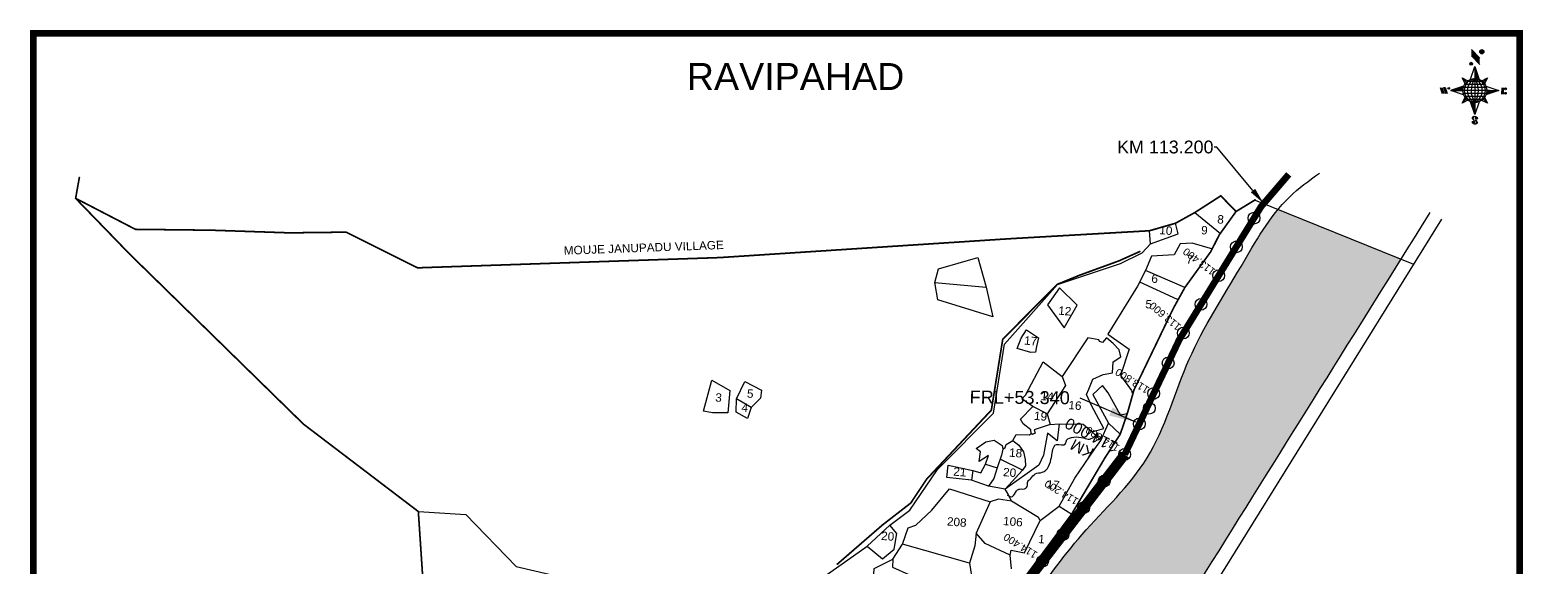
# Model space of a CAD drawing. Header units: millimetres. Extents: x 362123 to 366557, y 1844950 to 1849439.
# Drawn here: x 362123 to 366557, y 1847846 to 1849439 of the extents above; entities that cross this region are included whole.
import ezdxf
from ezdxf import colors
from ezdxf.entities.mleader import LeaderData, LeaderLine
from ezdxf.math import Vec2, Vec3

# ---------------------------------------------------------------- set-up
doc = ezdxf.new("R2010")
doc.units = ezdxf.units.MM
doc.header["$PDMODE"] = 32
doc.header["$PDSIZE"] = 35
for name, color, linetype in [('BND', 6, 'Continuous'), ('bord', 1, 'Continuous'), ('FRL', 3, 'Continuous'), ('Plot NUmbers', 7, 'Continuous'), ('Plots', 7, 'Continuous'), ('points', 161, 'Continuous'), ('ROADS', 50, 'Continuous'), ('Stream', 4, 'Continuous'), ('TEXT', 7, 'Continuous')]:
    doc.layers.add(name, color=color, linetype=linetype)
doc.styles.add('FONT1', font='Arial')
doc.styles.get("Standard").update_dxf_attribs({"font": 'arial.ttf'})
doc.dimstyles.get("Standard").update_dxf_attribs({"dimtxt": 0.18, "dimasz": 0.18, "dimexe": 0.18, "dimexo": 0.0625, "dimgap": 0.09, "dimtad": 0, "dimtih": 1, "dimtoh": 1, "dimdec": 4, "dimzin": 0, "dimdsep": 46, "dimtxsty": 'Standard', "dimcen": 0.09, "dimadec": 0, "dimazin": 0, "dimtfac": 1, "dimtdec": 4, "dimtofl": 0, "dimtmove": 0, "dimatfit": 3, "dimfxl": 1, "dimtolj": 1, "dimtzin": 0, "dimarcsym": 0})
pattern_1 = [(267.297113149, (-8720374.938, 50637915.138), (10.5367255337, -0.497431438), [])]
pattern_2 = [(357.297113149, (-8720374.938, 50637915.138), (0.497431438, 10.5367255337), [])]

# ---------------------------------------------------------------- blocks, each defined once
blk = doc.blocks.new('*X6')
at = {"color": 0, "linetype": 'Continuous'}
for p, q in [((6321.6, 240.5), (6322.3, 241.2)), ((6321.6, 240.3), (6322.3, 241)), ((6321.6, 240.1), (6322.3, 240.8)), ((6321.6, 239.9), (6322.4, 240.7)), ((6321.6, 239.8), (6322.4, 240.6)), ((6321.6, 239.6), (6322.5, 240.5)), ((6321.6, 239.4), (6322.5, 240.3)), ((6321.6, 239.2), (6322.6, 240.2)), ((6321.7, 239.1), (6322.6, 240.1)), ((6321.8, 240.8), (6322.4, 241.4)), ((6321.8, 239), (6322.7, 240)), ((6321.8, 239), (6322.8, 239.9)), ((6321.9, 238.9), (6322.9, 239.8)), ((6322, 238.8), (6323, 239.7)), ((6322.1, 241.3), (6322.4, 241.6)), ((6322.1, 238.7), (6323.1, 239.6)), ((6322.2, 238.6), (6323.1, 239.6)), ((6322.3, 238.5), (6323.2, 239.5)), ((6322.4, 238.5), (6323.3, 239.4)), ((6322.5, 238.4), (6323.4, 239.3)), ((6322.7, 238.4), (6323.6, 239.3)), ((6322.8, 238.3), (6323.7, 239.2)), ((6322.9, 238.3), (6323.8, 239.1)), ((6323.1, 238.2), (6323.9, 239.1)), ((6323.2, 238.2), (6324, 239)), ((6323.3, 238.2), (6324.2, 239)), ((6323.5, 238.1), (6324.3, 238.9)), ((6323.7, 238.1), (6324.4, 238.9)), ((6323.8, 238.1), (6324.6, 238.8)), ((6324.1, 238.2), (6324.7, 238.8)), ((6324.3, 238.3), (6324.9, 238.8)), ((6324.6, 238.3), (6325.1, 238.8)), ((6324.8, 238.4), (6325.2, 238.8)), ((6325.1, 238.5), (6325.4, 238.8)), ((6325.4, 238.6), (6325.6, 238.8))]:
    blk.add_line(p, q, dxfattribs=at)
blk = doc.blocks.new('*X5')
at = {"color": 0, "linetype": 'Continuous'}
for p, q in [((6324.4, 240.3), (6324.5, 240.4)), ((6324.6, 240.3), (6324.8, 240.5)), ((6324.7, 240.2), (6325, 240.5)), ((6324.8, 240.2), (6325.2, 240.6)), ((6325, 240.1), (6325.5, 240.6)), ((6325.1, 240.1), (6325.6, 240.6)), ((6325.2, 240), (6325.8, 240.6)), ((6325.3, 240), (6326, 240.6)), ((6325.4, 239.9), (6326.1, 240.6)), ((6325.5, 239.8), (6326.2, 240.5)), ((6325.6, 239.8), (6326.3, 240.5)), ((6325.7, 239.7), (6326.5, 240.4)), ((6325.9, 239.6), (6326.6, 240.3)), ((6326, 239.5), (6326.7, 240.3)), ((6326, 239.4), (6326.8, 240.2)), ((6326.1, 239.3), (6327, 240.2)), ((6326.2, 239.3), (6327.1, 240.1)), ((6326.3, 239.2), (6327.1, 240)), ((6326.4, 239.1), (6327.2, 239.9)), ((6326.5, 239), (6327.3, 239.8)), ((6326.5, 238.9), (6327.4, 239.7)), ((6326.6, 238.8), (6327.5, 239.6)), ((6326.7, 238.7), (6327.5, 239.5)), ((6326.8, 238.6), (6327.6, 239.4)), ((6326.8, 238.5), (6327.7, 239.3)), ((6326.9, 238.3), (6327.8, 239.2)), ((6326.9, 238.2), (6327.9, 239.1)), ((6327, 238.1), (6327.8, 239)), ((6327, 237.9), (6327.8, 238.8)), ((6327, 237.8), (6327.8, 238.6)), ((6327, 237.6), (6327.8, 238.4)), ((6327, 237.4), (6327.8, 238.2)), ((6327, 237.3), (6327.8, 238)), ((6327, 237.1), (6327.8, 237.9)), ((6326.8, 236.5), (6327.4, 237)), ((6326.9, 236.8), (6327.6, 237.4))]:
    blk.add_line(p, q, dxfattribs=at)
blk = doc.blocks.new('H')
at = {"layer": 'bord', "extrusion": (0.000427885, 0.004792, 0.999988)}
h = blk.add_hatch(dxfattribs=at)
h.set_pattern_fill('LINE', color=8, scale=84.387686, angle=-2.7029, style=0)
h.set_pattern_definition(pattern_2)
h.paths.add_polyline_path([(-492, 786, -0.090992), (-448, 775), (-486, 912)])
h = blk.add_hatch(dxfattribs=at)
h.set_pattern_fill('LINE', color=8, scale=84.387686, angle=-92.7029, style=0)
h.set_pattern_definition(pattern_1)
h.paths.add_polyline_path([(-625, 665, -0.090992), (-615, 710), (-751, 671)])
h = blk.add_hatch(dxfattribs=at)
h.set_pattern_fill('LINE', color=8, scale=84.387686, angle=-92.7029, style=0)
h.set_pattern_definition(pattern_1)
h.paths.add_polyline_path([(-246, 647), (-372, 653, -0.090992), (-382, 609)])
h = blk.add_hatch(dxfattribs=at)
h.set_pattern_fill('LINE', color=8, scale=84.387686, angle=-2.7029, style=0)
h.set_pattern_definition(pattern_2)
h.paths.add_polyline_path([(-504, 533, -0.090992), (-549, 543), (-510, 406)])
for p, q in [((-519, 1020, -1217), (-435, 927, -1216)), ((-516, 1087, -1217), (-432, 994, -1217)), ((-627, 794, -1216), (-567, 760, -1216)), ((-627, 794, -1216), (-584, 747, -1215)), ((-599, 731, -1215), (-627, 794, -1216)), ((-538, 774, -1216), (-487, 906, -1216)), ((-487, 906, -1216), (-493, 780, -1216)), ((-487, 906, -1216), (-448, 769, -1216)), ((-865, 701, -1215), (-847, 638, -1215)), ((-847, 700, -1215), (-829, 637, -1215)), ((-829, 699, -1215), (-811, 636, -1215)), ((-829, 699, -1215), (-811, 698, -1215)), ((-811, 698, -1215), (-794, 635, -1215)), ((-752, 665, -1215), (-615, 704, -1215)), ((-752, 665, -1215), (-625, 659, -1215)), ((-619, 614, -1215), (-752, 665, -1215)), ((-421, 753, -1216), (-359, 781, -1216)), ((-359, 781, -1216), (-405, 739, -1216)), ((-359, 781, -1216), (-392, 721, -1215)), ((-246, 641, -1215), (-383, 603, -1215)), ((-379, 693, -1215), (-246, 641, -1215)), ((-373, 647, -1215), (-246, 641, -1215)), ((-213, 669, -1215), (-217, 601, -1215)), ((-197, 600, -1215), (-194, 668, -1215)), ((-639, 526, -1214), (-606, 585, -1215)), ((-639, 526, -1214), (-593, 568, -1215)), ((-577, 553, -1215), (-639, 526, -1214)), ((-511, 400, -1214), (-549, 537, -1214)), ((-460, 533, -1215), (-511, 400, -1214)), ((-505, 527, -1214), (-511, 400, -1214)), ((-371, 513, -1214), (-431, 546, -1215)), ((-371, 513, -1214), (-414, 560, -1215)), ((-399, 576, -1215), (-371, 513, -1214))]:
    blk.add_line(p, q, dxfattribs=at)
at = {"layer": 'bord', "color": 8, "linetype": 'ByBlock', "extrusion": (0.000427885, 0.004792, 0.999988)}
for p, q in [((-373, 647, -1215), (-625, 659, -1215)), ((-375, 679, -1215), (-620, 691, -1215)), ((-386, 711, -1215), (-605, 722, -1215)), ((-411, 744, -1216), (-578, 752, -1216)), ((-493, 780, -1216), (-505, 527, -1214)), ((-378, 616, -1215), (-623, 628, -1215)), ((-392, 585, -1215), (-611, 595, -1215)), ((-420, 555, -1215), (-587, 562, -1215))]:
    blk.add_line(p, q, dxfattribs=at)
at = {"layer": 'bord', "extrusion": (0.000427885, 0.004792, 0.999988), "elevation": -1212}
for points, const_width in [([(-530, 950, 1), (-520, 939, 1)], 14.8), ([(-414, 1073, 1), (-398, 1058, 1)], 22.3), ([(-776, 697, 1), (-769, 690, 1)], 8.9), ([(-178, 667, 1), (-171, 660, 1)], 9.79), ([(-180, 618, 1), (-173, 611, 1)], 9.79), ([(-525, 322, 1), (-533, 329, 1)], 11.1), ([(-490, 362, 1), (-498, 369, 1)], 11.1)]:
    blk.add_lwpolyline(points, format="xyb", close=True, dxfattribs=dict(at, const_width=const_width))
for points, const_width in [([(-522, 960), (-516, 1093)], 1.61), ([(-434, 933), (-428, 1066)], 1.61), ([(-870, 707), (-846, 706)], 0.642), ([(-829, 643), (-855, 644)], 0.642), ([(-829, 643), (-821, 678)], 0.642), ([(-811, 642), (-784, 641)], 0.642), ([(-793, 641), (-782, 694)], 0.642), ([(-223, 676), (-174, 673)], 0.706), ([(-195, 645), (-185, 644)], 0.706), ([(-177, 605), (-226, 607)], 0.706)]:
    blk.add_lwpolyline(points, dxfattribs=dict(at, const_width=const_width))
for points in [[(-537, 317), (-531, 310), (-520, 307), (-505, 307), (-494, 310), (-486, 318), (-487, 326), (-491, 333), (-494, 336), (-503, 341), (-522, 347), (-530, 352), (-534, 355), (-537, 363), (-537, 373), (-530, 381), (-520, 384), (-504, 384), (-493, 380), (-487, 373)], [(-522, 348), (-526, 354), (-528, 361), (-528, 371), (-526, 375), (-521, 381), (-515, 384)], [(-505, 307), (-499, 312), (-497, 319), (-497, 327), (-501, 335), (-509, 343)]]:
    blk.add_lwpolyline(points, dxfattribs=at)
at = {"layer": 'bord', "extrusion": (0.000427885, 0.004792, 0.999988)}
for centre, radius in [((-525, 944, -1212), 14.8), ((-406, 1065, -1212), 22.3), ((-773, 694, -1212), 8.9), ((-498, 659, -1212), 127), ((-174, 663, -1212), 9.79), ((-177, 615, -1212), 9.79), ((-529, 325, -1212), 11.1), ((-494, 365, -1212), 11.1)]:
    blk.add_circle(centre, radius, dxfattribs=at)
at = {"layer": 'bord', "color": 8, "linetype": 'ByBlock', "extrusion": (0.000427885, 0.004792, 0.999988)}
for centre, radius, start, end in [((-482, 658, -1212), 128, 94.9254, 259.6691), ((-437, 656, -1212), 141, 113.2864, 241.308), ((-316, 651, -1212), 222, 142.5892, 212.0053), ((-560, 662, -1212), 141, 293.2864, 61.308), ((-681, 668, -1212), 222, 322.5892, 32.0053), ((-515, 660, -1212), 128, 274.9254, 79.6691)]:
    blk.add_arc(centre, radius, start, end, dxfattribs=at)
at = {"layer": 'bord', "extrusion": (0.000427885, 0.004792, 0.999988)}
for points in [[(-516, 1093, -1212), (-431, 1000, -1212), (-519, 1026, -1212), (-434, 933, -1212)], [(-864, 707, -1212), (-846, 706, -1212), (-846, 644, -1212), (-829, 643, -1212)], [(-829, 705, -1212), (-811, 704, -1212), (-811, 642, -1212), (-793, 641, -1212)], [(-193, 674, -1212), (-197, 606, -1212), (-213, 675, -1212), (-216, 607, -1212)]]:
    blk.add_solid(points, dxfattribs=at)
at = {"layer": 'bord', "extrusion": (0.000427885, 0.004792, 0.999988), "xscale": 7.977342409717546, "yscale": 7.977342408231451, "zscale": 7.977342408476333, "rotation": 138.0840426661453}
for name, p in [('*X5', (38301, -31929, -1212)), ('*X6', (38314, -31951, -1212))]:
    blk.add_blockref(name, p, dxfattribs=at)

msp = doc.modelspace()

# ---------------------------------------------------------------- hatches: boundary and pattern name
h = msp.add_hatch()
h.set_pattern_fill('DASH,_O', color=4, scale=10, angle=45)
h.set_pattern_definition([(45, (0, 0), (4e-15, 44.9012806), [31.75, -31.75])])
edge = h.paths.add_edge_path()
edge.add_spline(control_points=[(363163.5, 1845407.4), (363231.9, 1845408.5), (363431, 1845413.4), (363724.4, 1845434.5), (364070.3, 1845445.9), (364282.1, 1845739.8), (364582.8, 1846149.6), (364964.8, 1846787.3), (365484.5, 1847625.2), (365900.2, 1848289.7), (366154, 1848695.5), (366193.9, 1848759.3)], knot_values=[162.77256, 162.77256, 162.77256, 162.77256, 367.716936, 761.210869, 1067.381812, 1328.474623, 1783.280228, 2624.869278, 3538.602355, 4748.356295, 4974.334727, 4974.334727, 4974.334727, 4974.334727], degree=3, periodic=0)
edge.add_line((366193.9, 1848759.3), (365829.3, 1848907))
edge.add_spline(control_points=[(365829.3, 1848907), (365786.9, 1848855.9), (365702.3, 1848701.7), (365550, 1848470.5), (365469.8, 1848159.3), (365176.6, 1847892.3), (364953.4, 1847497.7), (364658.6, 1847068.5), (364460.3, 1846686.3), (364341.5, 1846355), (364093.5, 1846162.5), (363822.9, 1845850.4), (363443.6, 1845854), (363230.1, 1845869), (363198.4, 1845871.5)], knot_values=[168.396154, 168.396154, 168.396154, 168.396154, 369.320077, 684.124001, 1003.124223, 1301.361083, 1843.091985, 2358.883197, 2859.366002, 3142.419732, 3383.738852, 3787.531428, 4327.678168, 4422.810922, 4422.810922, 4422.810922, 4422.810922], degree=3, periodic=0)
edge.add_line((363198.4, 1845871.5), (363163.5, 1845407.4))

# ---------------------------------------------------------------- linework, layer by layer
for points, const_width in [([(362133.1, 1849429.2), (366547.1, 1849429.2), (366547.1, 1844960.3), (362133.1, 1844960.3)], 20), ([(366547.1, 1849429.2), (366268.7, 1849429.2), (366268.7, 1849126.7), (366547.1, 1849126.7)], 0.228)]:
    msp.add_lwpolyline(points, close=True, dxfattribs=dict(const_width=const_width))
at = {"color": 4}
for points in [[(363031.8, 1845885.6), (363294.5, 1845864.8), (363830.4, 1845932.4), (364140.4, 1846191.1), (364313.5, 1846359.2), (364438.8, 1846613), (364665.3, 1847059.4), (364942.3, 1847494.5), (365247.6, 1847942), (365440.5, 1848169.4), (365565.8, 1848462.8), (365719.6, 1848737.5), (365863, 1848943.5), (365952.1, 1849014.3)], [(366280.2, 1848897.3), (366074.1, 1848567.7), (365433.3, 1847541.6), (364953.3, 1846764.1), (364504.9, 1846051.9), (364240.6, 1845681.8), (364061.3, 1845492), (363760.6, 1845434), (363367.7, 1845413), (362993.2, 1845405.1)]]:
    msp.add_spline(points, degree=3, dxfattribs=at)
msp.add_point((365447, 1848317, 1))
at = {"linetype": 'Continuous'}
for p in [(365374.2, 1848180), (365313.2, 1848100.8), (365252.2, 1848021.6), (365191.1, 1847942.3), (365130.1, 1847863.1)]:
    msp.add_point(p, dxfattribs=at)
at = {"layer": 'BND', "lineweight": 30, "const_width": 5}
for points in [[(363300.9, 1847645.3), (363276.6, 1848010.4), (362935.5, 1848269.7), (362420.1, 1848773.4), (362258.9, 1848939.6), (362270.4, 1849003.4)], [(362258.9, 1848939.6), (362436.5, 1848847.6), (362663.2, 1848845), (362892.9, 1848837.2), (363062.2, 1848839.2), (363274.4, 1848733.4), (364171.7, 1848763.8), (365028.7, 1848819.5), (365447.7, 1848843.4), (365525.3, 1848865.8), (365582.7, 1848897.7), (365659.5, 1848947), (365704.6, 1848900.4), (365763.2, 1848936.1)], [(365704.6, 1848900.4), (365654.9, 1848831.2), (365629.5, 1848781.2), (365552.7, 1848675), (365518.8, 1848613.8), (365401.3, 1848370.3), (365382.9, 1848304.9), (365360.8, 1848239.9), (365314.8, 1848168.8), (365216.6, 1848002.8), (365109.9, 1847859.4), (365014.6, 1847731.2)]]:
    msp.add_lwpolyline(points, dxfattribs=at)
at = {"layer": 'FRL', "color": 84, "const_width": 20}
msp.add_lwpolyline([(365374.2, 1848180), (365536, 1848520), (365779, 1848915), (365861.2, 1849010.7)], dxfattribs=at)
at = {"layer": 'FRL', "color": 84}
msp.add_lwpolyline([(365374.2, 1848180, 30, 30, 0), (365023, 1847724, 30, 30, 0), (364641, 1847143, 30, 30, 0), (364264, 1846400, 30, 30, 0), (364264, 1846400, 30, 30, 0), (364221.1, 1846379.4, 30, 30, 0), (364161.2, 1846315.6, 30, 30, 0), (364109.9, 1846269.4, 30, 30, 0), (364065.7, 1846205.6, 30, 30, 0), (364037.3, 1846171.7, 30, 30, 0), (364007.7, 1846136.3, 30, 30, 0), (363957.2, 1846090.9, 30, 30, 0), (363897.5, 1846036.3, 30, 30, 0), (363777.9, 1846006.4, 30, 30, 0), (363673.6, 1845956.3, 30, 30, 0), (363555.1, 1845942.8, 30, 30, 0), (363446.7, 1845932.6, 30, 30, 0), (363314.4, 1845928.4, 30, 30, 0), (363227.7, 1845944.6, 30, 30, 0), (363057.4, 1845942.6, 30, 30, 0), (363029.9, 1845936.2, 30, 30, 0), (363009.1, 1845941.6, 30, 30, 0)], format="xyseb", dxfattribs=at)
at = {"layer": 'Plot NUmbers'}
msp.add_lwpolyline([(366314.8, 1848877.6), (364229.9, 1845523.8), (364113, 1845343.9), (363159.4, 1845352.6)], dxfattribs=at)
at = {"layer": 'Plots'}
for points in [[(365582.7, 1848897.7), (365658.1, 1848835.7)], [(363276.6, 1848010.4), (363417.5, 1848001.2), (363567.5, 1847846.9), (363835.1, 1847785.3), (363931.3, 1847738.8), (364032.4, 1847774.1), (364177, 1847723.4), (364178.4, 1847741.7), (364274.1, 1847707), (364395.7, 1847684.2), (364484.8, 1847820), (364609.5, 1847907.5), (364676.3, 1847970.2), (364735.8, 1848014.5), (364818.1, 1848134.8), (364984.2, 1848302.4), (365017.3, 1848507), (365174, 1848684.4), (365361.7, 1848745.8), (365426, 1848777.4), (365450.2, 1848805), (365533.1, 1848834.5), (365525.3, 1848865.8)], [(365450.2, 1848805), (365447.7, 1848843.4)], [(365636.2, 1848789.1), (365574.3, 1848806.9), (365538.4, 1848804.2), (365521.3, 1848772.2), (365453.6, 1848768.2), (365435.7, 1848725.9), (365411.6, 1848679.2), (365323.5, 1848536.5), (365387.7, 1848492.5), (365361.9, 1848413.7), (365394, 1848369.1), (365396.6, 1848362.6)], [(364809.9, 1848689.6), (364821.2, 1848730.8), (364937.5, 1848764.1), (364962.3, 1848676), (364982.8, 1848588.1), (364819.4, 1848638), (364809.9, 1848689.6)], [(365552.7, 1848675), (365435.7, 1848725.9)], [(364809.9, 1848689.6), (364962.3, 1848676)], [(365144.7, 1848623.5), (365193.9, 1848555.4), (365232.4, 1848622.4), (365180.6, 1848673.8), (365144.7, 1848623.5)], [(365417.6, 1848691.7), (365530.2, 1848640)], [(365055, 1848494.4), (365066.9, 1848525.2), (365082.3, 1848549.3), (365117.8, 1848526), (365112.2, 1848500.3), (365109.2, 1848483), (365095.8, 1848481.9), (365055, 1848494.4)], [(365152.9, 1848268.9), (365179.2, 1848270.1), (365250.8, 1848269.6), (365277.8, 1848246.6), (365311.9, 1848256.6), (365275.6, 1848325.2), (365260.3, 1848358.1), (365267.4, 1848373), (365279.9, 1848403), (365309.7, 1848417.1), (365338.3, 1848421.7), (365339.6, 1848454.1), (365363, 1848469.4), (365357.4, 1848489.9), (365339.5, 1848508.9), (365320.2, 1848526.2), (365308.4, 1848512.3), (365299.5, 1848515.2), (365297.1, 1848519.7), (365264.4, 1848526), (365188.5, 1848411)], [(365041.8, 1848221.4), (365051.5, 1848239.4), (365090.9, 1848238), (365095.9, 1848242.4), (365095.6, 1848252.9), (365072.4, 1848271), (365064.4, 1848284.5), (365101.4, 1848322.3), (365068.5, 1848344.3), (365079.3, 1848355.7), (365131.8, 1848454.7), (365188.5, 1848411), (365197.9, 1848384.1), (365144, 1848300.5), (365101.4, 1848322.3)], [(364148.3, 1848399.7), (364201.8, 1848369.1), (364195.5, 1848303.6), (364150.1, 1848303.1), (364122.9, 1848308.4), (364148.3, 1848399.7)], [(364254.4, 1848286), (364220.3, 1848305.4), (364221.4, 1848345.1), (364245.9, 1848396), (364296, 1848370.7), (364292.9, 1848346.7), (364264.4, 1848318.7), (364254.4, 1848286)], [(365381.3, 1848300), (365361.6, 1848296.6), (365325.2, 1848363), (365308, 1848384.4), (365279, 1848357.3), (365326.4, 1848273), (365360.8, 1848239.9)], [(364264.4, 1848318.7), (364221.4, 1848345.1)], [(365144, 1848300.5), (365152.9, 1848268.9), (365105.1, 1848252.7), (365107.8, 1848242.9), (365100.3, 1848239.1), (365095.9, 1848242.4)], [(365179.2, 1848270.5), (365173.3, 1848220.5), (365144.6, 1848243.2), (365132.7, 1848177.5), (365119.4, 1848147.8), (365019.5, 1848076.4)], [(365303.6, 1848221.5), (365326.4, 1848273)], [(364922.9, 1848131.7), (364947.3, 1848125.6), (364960.4, 1848150.8), (364969.3, 1848176.2), (364941.6, 1848158.8), (364945.6, 1848187.2), (364933.3, 1848197.8), (364961.7, 1848217.1), (364986, 1848222.2), (364998.8, 1848214.6), (365010.2, 1848206), (365012.3, 1848195.1), (365008.1, 1848177.7), (364995.7, 1848139.8), (364985.4, 1848108.2), (364970.1, 1848085.4)], [(365012.3, 1848195.1), (365018.7, 1848200.5), (365022, 1848209.4), (365041.8, 1848221.4), (365059.6, 1848207.4), (365073.9, 1848187.3), (365078.4, 1848164.9), (365079.1, 1848145.5), (365070.9, 1848133.2), (365019.5, 1848076.4)], [(365179.2, 1848026.4), (365226.2, 1848109.3), (365284.9, 1848196.9), (365303.6, 1848221.5), (365277.8, 1848246.6)], [(365070.9, 1848133.2), (365004.1, 1848166)], [(365037.9, 1848041.6), (365027.3, 1848064.3), (365019.5, 1848076.4), (364970.1, 1848085.4), (364919.4, 1848103), (364845.6, 1848111.5), (364849.4, 1848147.6), (364922.9, 1848131.7), (364919.4, 1848103)], [(364960.4, 1848150.8), (364995.7, 1848139.8)], [(364685.9, 1847869.3), (364714.6, 1847913.5), (364730.8, 1847962.5), (364753.6, 1847970.4), (364801.5, 1848014.8), (364854.2, 1848077.3), (364974.9, 1848039.2), (364933, 1847946.1), (364928.7, 1847908.8), (364913.2, 1847857.6), (364714.6, 1847913.5)], [(365033.5, 1847881.4), (365036.6, 1847896.3), (365076.9, 1847888.3), (365122.7, 1847984.3), (365118, 1847992.5), (365037.9, 1848041.6), (364999.5, 1848047.5), (364974.9, 1848039.2)], [(365122.7, 1847984.3), (365179.2, 1848026.4), (365216.6, 1848002.8)], [(364609.5, 1847907.5), (364654.5, 1847870.3), (364689.4, 1847899), (364697.6, 1847945.7), (364676.3, 1847970.2)], [(365037.8, 1847840.3), (365033.5, 1847881.4), (364959.7, 1847916), (364933, 1847946.1)], [(364628.3, 1847808.9), (364630.1, 1847841.1), (364685.9, 1847869.3), (364685, 1847844.9), (364733, 1847823.3), (364732.6, 1847781)], [(364913.2, 1847857.6), (364925.6, 1847775.7), (364875.6, 1847766.6)]]:
    msp.add_lwpolyline(points, dxfattribs=at)
at = {"layer": 'points'}
for p in [(365757.9, 1848880.7), (365705.5, 1848795.5), (365653.1, 1848710.3), (365600.7, 1848625.2), (365548.3, 1848540), (365503.1, 1848450.9), (365460.1, 1848360.6), (365417.2, 1848270.3), (365374.2, 1848180)]:
    msp.add_point(p, dxfattribs=at)
at = {"layer": 'ROADS', "color": 40, "const_width": 5}
msp.add_lwpolyline([(365420.8, 1848782.6), (365356.8, 1848754), (365239.1, 1848711.1), (365174, 1848684.4), (365011.9, 1848521.7), (364978.1, 1848311.2), (364786.3, 1848106.8), (364739, 1848035.8), (364654.6, 1847970.4), (364519.1, 1847853)], dxfattribs=at)
at = {"layer": 'Stream'}
msp.add_lwpolyline([(365761.6, 1848934.5), (366232, 1848743.9)], dxfattribs=at)
msp.add_spline([(365025.4, 1848058.5), (365040.8, 1848054.9), (365052.8, 1848071.6), (365058.5, 1848076.2), (365061.8, 1848077.1), (365080.7, 1848079.4), (365084.3, 1848084.4), (365086.8, 1848099.9), (365095.5, 1848108.9), (365108.2, 1848122.3), (365129.2, 1848126.8), (365156.6, 1848171.1), (365159.5, 1848188.6), (365171.9, 1848209.7), (365198, 1848211.1), (365198.7, 1848212.6), (365201.6, 1848221.8), (365222.5, 1848231.1), (365252.5, 1848228.7), (365270, 1848225.5), (365274.8, 1848227.1), (365290.5, 1848237.9)], degree=3, dxfattribs=at)

# ---------------------------------------------------------------- block references
at = {"xscale": 0.2806103711565368, "yscale": 0.2806103712064214, "zscale": 0.2806103711726828, "rotation": 2.57958682355458}
msp.add_blockref('H', (366561.8, 1849082.6, 340.8), dxfattribs=at)

# ---------------------------------------------------------------- texts
at = {"layer": 'Plot NUmbers'}
for s, rotation, p in [('8', 355.3042, (365648.1, 1848865.5)), ('10', 355.3042, (365475.9, 1848833.6)), ('9', 355.3042, (365600, 1848833.3)), ('MOUJE JANUPADU VILLAGE ', 2.0732, (363708.9, 1848772.1)), ('7', 355.3042, (365555.9, 1848746.6)), ('6', 355.3042, (365452.3, 1848689.6)), ('12', 355.3042, (365175.9, 1848594.7)), ('5', 355.3042, (365434.5, 1848613.8)), ('17', 355.3042, (365074.6, 1848505.9)), ('3', 355.3042, (364157.5, 1848337)), ('5', 355.3042, (364251.5, 1848348.7)), ('14', 355.3042, (365124, 1848341.3)), ('16', 355.3042, (365206.1, 1848314.5)), ('4', 355.3042, (364235.6, 1848307.1)), ('19', 355.3042, (365103.9, 1848282.5)), ('18', 355.3042, (365029.9, 1848173.5)), ('21', 355.3042, (364864.2, 1848117.1)), ('20', 355.3042, (365012.1, 1848115.6)), ('17', 355.3042, (365141.4, 1848079.2)), ('208', 355.3042, (364845.4, 1847969.3)), ('106', 355.3042, (365012.1, 1847970.5)), ('20', 355.3042, (364650, 1847926.4)), ('1', 355.3042, (365116.3, 1847917.1))]:
    msp.add_text(s, height=25, rotation=rotation, dxfattribs=at).set_placement(p)
at = {"layer": 'points', "color": 1}
for s, height, rotation, p in [('113.400', 22, 142.4083, (365645.8, 1848726.7)), ('113.600', 22, 139.7454, (365543.6, 1848562.1)), ('113.800', 22, 147.8791, (365449, 1848377.5)), ('114.000', 33.18, 152.4471, (365356.5, 1848212.7)), ('KM', 33.18, 152.4471, (365286.1, 1848194.7))]:
    msp.add_text(s, height=height, rotation=rotation, dxfattribs=at).set_placement(p)
at = {"layer": 'points', "color": 1, "style": 'FONT1'}
for s, p in [('114.000', (365361.2, 1848205.1)), ('114.200', (365239.2, 1848046.7)), ('114.400', (365117.1, 1847888.2))]:
    msp.add_text(s, height=22, rotation=147.8791, dxfattribs=at).set_placement(p)
at = {"layer": 'TEXT', "color": 5}
msp.add_text('RAVIPAHAD', height=80, dxfattribs=at).set_placement((364073.8, 1849261))
msp.add_text('FRL+53.340', height=38.49, rotation=359.5381, dxfattribs=at).set_placement((364913.5, 1848331))

# ---------------------------------------------------------------- leaders
at = {"color": 5}
msp.add_leader([(365406.7, 1848275.6), (365241.5, 1848346.9)], dimstyle='Standard', override={"dimasz": 80, "dimgap": 0.09, "dimtad": 0}, dxfattribs=at)
at = {"layer": 'TEXT', "color": 5}
ml = msp.add_multileader_mtext('Standard', dxfattribs=at)
ml.set_content('KM 113.200', color=5)
ml.set_leader_properties()
ml.build(insert=Vec2(0, 0))
ml.multileader.update_dxf_attribs({"arrow_head_size": 50})
ctx = ml.context
ctx.base_point, ctx.char_height, ctx.arrow_head_size, ctx.plane_origin = Vec3(365355.9, 1849091.6), 38, 50, Vec3(366453.5, 1849148.4)
ctx.text_align_type = 2
notes = []
notes.append((ctx, [(1, (1, 1, 0), (365647.7, 1849091.6), (-1, 0), 8, [(0, [(365786.9, 1848924.2)], 0, [])])]))
ctx.mtext.insert, ctx.mtext.alignment, ctx.mtext.flow_direction = Vec3(365637.7, 1849110.9), 3, 5
for ctx, leaders in notes:
    for number, flags, end, landing, length, lines in leaders:
        leader = LeaderData()
        leader.index, (leader.has_last_leader_line, leader.has_dogleg_vector, leader.attachment_direction) = number, flags
        leader.last_leader_point, leader.dogleg_vector, leader.dogleg_length = Vec3(end), Vec3(landing), length
        for number, points, colour, breaks in lines:
            line = LeaderLine()
            line.index, line.vertices, line.color, line.breaks = number, Vec3.list(points), colors.encode_raw_color(colour), breaks
            leader.lines.append(line)
        ctx.leaders.append(leader)

doc.saveas('drawing.dxf')
